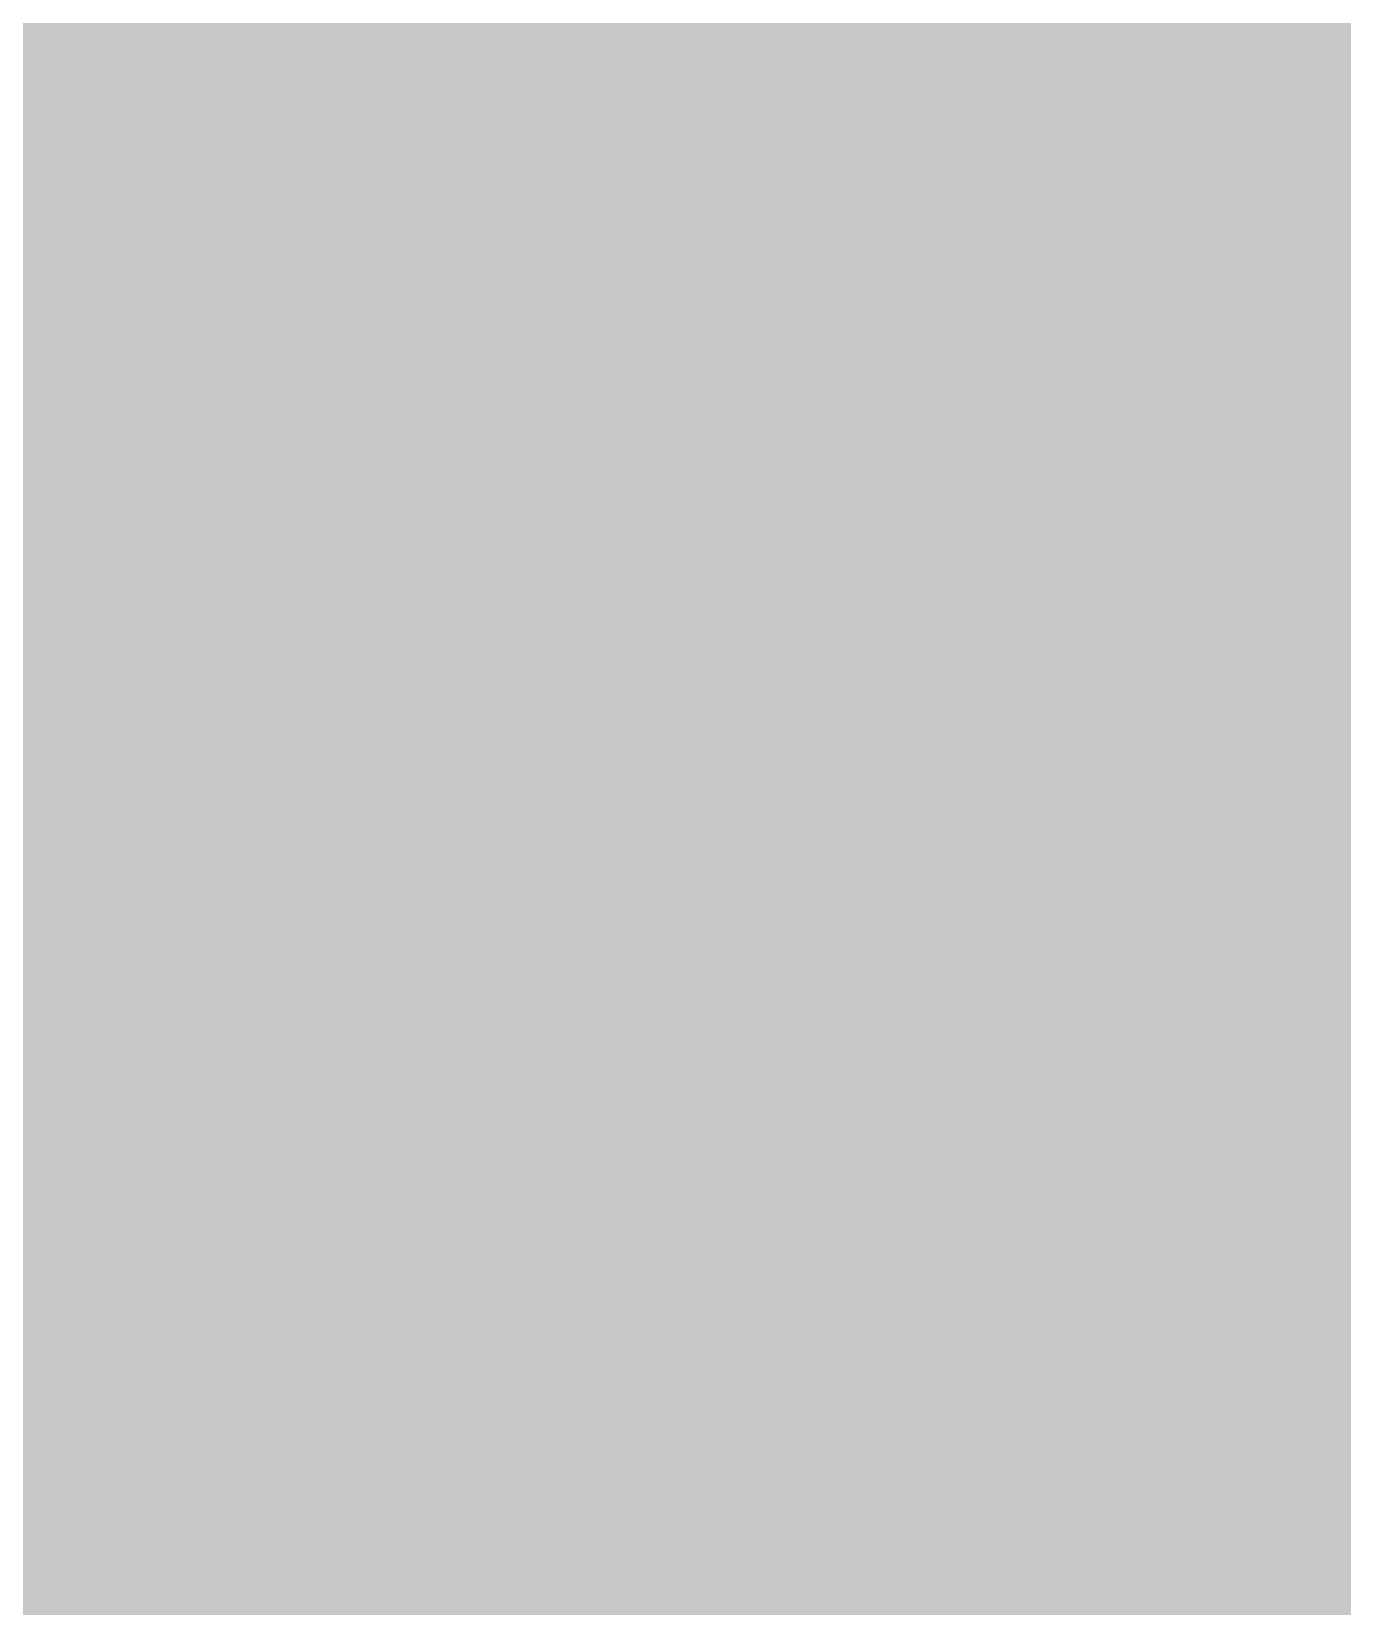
# Model space of a CAD drawing. Header units: millimetres. Extents: x 0 to 441, y 0 to 123.
# Drawn here: x 374.16 to 407.57, y 38.02 to 78.14 of the extents above; entities that cross this region are included whole.
import ezdxf

# ---------------------------------------------------------------- set-up
doc = ezdxf.new("R2010")
doc.units = ezdxf.units.MM

msp = doc.modelspace()

# ---------------------------------------------------------------- hatches: boundary and pattern name
msp.add_hatch(color=40).paths.add_polyline_path([(426.8611, 123.4722), (427.035, 123.4694), (427.2102, 123.4669), (427.3855, 123.4618), (427.5607, 123.4542), (427.7335, 123.444), (427.9087, 123.4313), (428.0814, 123.4186), (428.2542, 123.4008), (428.4269, 123.383), (428.5996, 123.3627), (428.7723, 123.3399), (428.9425, 123.317), (429.1152, 123.2891), (429.2854, 123.2611), (429.4556, 123.2306), (429.6258, 123.1976), (429.7959, 123.1621), (429.9636, 123.1265), (430.1312, 123.0859), (430.2989, 123.0452), (430.4665, 123.002), (430.6316, 122.9563), (430.7992, 122.9106), (430.9643, 122.8598), (431.1294, 122.809), (431.292, 122.7557), (431.4546, 122.7023), (431.6171, 122.6439), (431.7797, 122.5855), (431.9397, 122.5245), (432.0997, 122.461), (432.2597, 122.3975), (432.4172, 122.3289), (432.5772, 122.2604), (432.7322, 122.1892), (432.8897, 122.1181), (433.0446, 122.0445), (433.1995, 121.9683), (433.3519, 121.8895), (433.5043, 121.8082), (433.6567, 121.727), (433.8066, 121.6431), (433.9565, 121.5568), (434.1038, 121.4679), (434.2511, 121.379), (434.3984, 121.2875), (434.5432, 121.1961), (434.688, 121.0996), (434.8328, 121.0031), (434.975, 120.904), (435.1147, 120.8049), (435.2544, 120.7008), (435.3941, 120.5992), (435.5313, 120.4925), (435.6684, 120.3858), (435.803, 120.2766), (435.9377, 120.1649), (436.0697, 120.0506), (436.2018, 119.9363), (436.3314, 119.8194), (436.4609, 119.7026), (436.5879, 119.5832), (436.7124, 119.4613), (436.8394, 119.3394), (436.9613, 119.2124), (437.0832, 119.0879), (437.2026, 118.9609), (437.3194, 118.8314), (437.4363, 118.7018), (437.5506, 118.5697), (437.6649, 118.4377), (437.7766, 118.303), (437.8858, 118.1684), (437.9925, 118.0313), (438.0992, 117.8941), (438.2008, 117.7544), (438.3049, 117.6147), (438.404, 117.475), (438.5031, 117.3328), (438.5996, 117.188), (438.6961, 117.0432), (438.7875, 116.8984), (438.879, 116.7511), (438.9679, 116.6038), (439.0568, 116.4565), (439.1431, 116.3066), (439.227, 116.1567), (439.3082, 116.0043), (439.3895, 115.8519), (439.4683, 115.6995), (439.5445, 115.5446), (439.6181, 115.3897), (439.6892, 115.2322), (439.7604, 115.0772), (439.8289, 114.9172), (439.8975, 114.7597), (439.961, 114.5997), (440.0245, 114.4397), (440.0855, 114.2797), (440.1439, 114.1171), (440.2023, 113.9546), (440.2557, 113.792), (440.309, 113.6294), (440.3598, 113.4643), (440.4106, 113.2992), (440.4563, 113.1316), (440.502, 112.9665), (440.5452, 112.7989), (440.5859, 112.6312), (440.6265, 112.4636), (440.6621, 112.2959), (440.6976, 112.1258), (440.7306, 111.9556), (440.7611, 111.7854), (440.7891, 111.6152), (440.817, 111.4425), (440.8399, 111.2723), (440.8627, 111.0996), (440.883, 110.9269), (440.9008, 110.7542), (440.9186, 110.5814), (440.9313, 110.4087), (440.944, 110.2335), (440.9542, 110.0607), (440.9618, 109.8855), (440.9669, 109.7102), (440.9694, 109.535), (440.9719, 109.3597), (440.9722, 14.1111), (440.9694, 13.9344), (440.9669, 13.7592), (440.9618, 13.5839), (440.9542, 13.4112), (440.944, 13.2359), (440.9313, 13.0607), (440.9186, 12.888), (440.9008, 12.7152), (440.883, 12.5425), (440.8627, 12.3698), (440.8399, 12.1971), (440.817, 12.0269), (440.7891, 11.8542), (440.7611, 11.684), (440.7306, 11.5138), (440.6976, 11.3436), (440.6621, 11.176), (440.6265, 11.0058), (440.5859, 10.8382), (440.5452, 10.6705), (440.502, 10.5029), (440.4563, 10.3378), (440.4106, 10.1702), (440.3598, 10.0051), (440.309, 9.8425), (440.2557, 9.6774), (440.2023, 9.5148), (440.1439, 9.3523), (440.0855, 9.1897), (440.0245, 9.0297), (439.961, 8.8697), (439.8975, 8.7097), (439.8289, 8.5522), (439.7604, 8.3947), (439.6892, 8.2372), (439.6181, 8.0797), (439.5445, 7.9248), (439.4683, 7.7699), (439.3895, 7.6175), (439.3082, 7.4651), (439.227, 7.3127), (439.1431, 7.1628), (439.0568, 7.0129), (438.9679, 6.8656), (438.879, 6.7183), (438.7875, 6.571), (438.6961, 6.4262), (438.5996, 6.2814), (438.5031, 6.1366), (438.404, 5.9944), (438.3049, 5.8547), (438.2008, 5.715), (438.0992, 5.5753), (437.9925, 5.4381), (437.8858, 5.301), (437.7766, 5.1664), (437.6649, 5.0317), (437.5506, 4.8997), (437.4363, 4.7676), (437.3194, 4.638), (437.2026, 4.511), (437.0832, 4.3815), (436.9613, 4.257), (436.8394, 4.1326), (436.7124, 4.0081), (436.5879, 3.8862), (436.4609, 3.7668), (436.3314, 3.65), (436.2018, 3.5331), (436.0697, 3.4188), (435.9377, 3.3045), (435.803, 3.1953), (435.6684, 3.0861), (435.5313, 2.9769), (435.3941, 2.8727), (435.2544, 2.7686), (435.1147, 2.6645), (434.975, 2.5654), (434.8328, 2.4663), (434.688, 2.3698), (434.5432, 2.2733), (434.3984, 2.1819), (434.2511, 2.0904), (434.1038, 2.0015), (433.9565, 1.9126), (433.8066, 1.8263), (433.6567, 1.7424), (433.5043, 1.6612), (433.3519, 1.5799), (433.1995, 1.5037), (433.0446, 1.4275), (432.8897, 1.3513), (432.7322, 1.2802), (432.5772, 1.209), (432.4172, 1.1405), (432.2597, 1.0719), (432.0997, 1.0084), (431.9397, 0.9449), (431.7797, 0.8839), (431.6171, 0.8255), (431.4546, 0.7671), (431.292, 0.7137), (431.1294, 0.6604), (430.9643, 0.6096), (430.7992, 0.5588), (430.6316, 0.5131), (430.4665, 0.4674), (430.2989, 0.4242), (430.1312, 0.3835), (429.9636, 0.3454), (429.7959, 0.3073), (429.6258, 0.2718), (429.4556, 0.2388), (429.2854, 0.2083), (429.1152, 0.1803), (428.9425, 0.1524), (428.7723, 0.1295), (428.5996, 0.1067), (428.4269, 0.0864), (428.2542, 0.0686), (428.0814, 0.0508), (427.9087, 0.0381), (427.7335, 0.0254), (427.5607, 0.0152), (427.3855, 0.0076), (427.2102, 0.0025), (427.035, 0), (426.8597, 0), (104.0694, 0), (103.7082, 0), (103.3475, 0.0051), (102.9894, 0.0127), (102.6312, 0.0229), (102.2706, 0.0356), (101.9124, 0.0508), (101.5543, 0.0711), (101.1961, 0.094), (100.838, 0.1168), (100.4824, 0.1448), (100.1243, 0.1778), (99.7687, 0.2108), (99.4131, 0.2464), (99.0575, 0.287), (98.7019, 0.3302), (98.3463, 0.3734), (97.9932, 0.4216), (97.6376, 0.475), (97.2845, 0.5283), (96.9315, 0.5842), (96.581, 0.6452), (96.2279, 0.7061), (95.8774, 0.7722), (95.5269, 0.8407), (95.1763, 0.9119), (94.8284, 0.9855), (94.4804, 1.0617), (94.1324, 1.143), (93.7844, 1.2243), (93.4364, 1.3106), (93.091, 1.3995), (92.7456, 1.4884), (92.4027, 1.5824), (92.0598, 1.6789), (91.7169, 1.778), (91.374, 1.8821), (91.0336, 1.9863), (90.6932, 2.093), (90.3529, 2.2047), (90.0151, 2.319), (89.6772, 2.4333), (89.3394, 2.5527), (89.0041, 2.6746), (88.6689, 2.7991), (88.3361, 2.9261), (88.0034, 3.0556), (87.6706, 3.1877), (87.3404, 3.3249), (87.0102, 3.462), (86.68, 3.6043), (86.3524, 3.7465), (86.0273, 3.8938), (85.6996, 4.0411), (85.377, 4.1935), (85.0519, 4.3485), (84.7293, 4.506), (84.4093, 4.666), (84.0892, 4.8285), (83.7717, 4.9936), (83.4542, 5.1613), (83.1367, 5.3315), (82.8218, 5.5042), (82.5094, 5.682), (82.1969, 5.8598), (7.0556, 49.5155), (6.8504, 49.6341), (6.6497, 49.7561), (6.4516, 49.8831), (6.256, 50.0126), (6.063, 50.1421), (5.8725, 50.2793), (5.6845, 50.4165), (5.4966, 50.5562), (5.3137, 50.6984), (5.1333, 50.8457), (4.9581, 50.9956), (4.7828, 51.1454), (4.6101, 51.3004), (4.4399, 51.4579), (4.2748, 51.6153), (4.1097, 51.7779), (3.9497, 51.943), (3.7922, 52.1106), (3.6347, 52.2783), (3.4823, 52.451), (3.335, 52.6237), (3.1877, 52.8015), (3.0429, 52.9793), (2.9032, 53.1597), (2.7661, 53.3425), (2.6314, 53.528), (2.4994, 53.7134), (2.3724, 53.9039), (2.2454, 54.0944), (2.1234, 54.2874), (2.0041, 54.483), (1.8898, 54.6786), (1.778, 54.8792), (1.6662, 55.0799), (1.5621, 55.2806), (1.458, 55.4863), (1.3589, 55.6895), (1.2624, 55.8978), (1.1684, 56.1061), (1.0795, 56.3169), (0.9931, 56.5302), (0.9119, 56.7436), (0.8306, 56.957), (0.7569, 57.1754), (0.6833, 57.3913), (0.6147, 57.6123), (0.5486, 57.8307), (0.4877, 58.0542), (0.4293, 58.2752), (0.3734, 58.4987), (0.3226, 58.7248), (0.2769, 58.9509), (0.2311, 59.1795), (0.193, 59.4055), (0.1549, 59.6367), (0.1219, 59.8653), (0.094, 60.0964), (0.0686, 60.3275), (0.0483, 60.5612), (0.0305, 60.7949), (0.0152, 61.0286), (0.0076, 61.2623), (0, 61.4985), (0, 61.7347), (0, 61.8515), (0, 61.9658), (0.0025, 62.0827), (0.0076, 62.1995), (0.0102, 62.3138), (0.0152, 62.4307), (0.0229, 62.545), (0.0279, 62.6618), (0.0381, 62.7761), (0.0457, 62.8929), (0.0559, 63.0072), (0.066, 63.1215), (0.0787, 63.2358), (0.0914, 63.3527), (0.1041, 63.467), (0.1194, 63.5813), (0.1346, 63.6956), (0.1524, 63.8099), (0.1702, 63.9242), (0.188, 64.0359), (0.2057, 64.1502), (0.2261, 64.2645), (0.2489, 64.3763), (0.2692, 64.4906), (0.2921, 64.6024), (0.3175, 64.7167), (0.3429, 64.8284), (0.3683, 64.9402), (0.3937, 65.0519), (0.4216, 65.1637), (0.4496, 65.2755), (0.4801, 65.3872), (0.5105, 65.499), (0.541, 65.6082), (0.574, 65.72), (0.6071, 65.8292), (0.6401, 65.9409), (0.6756, 66.0502), (0.7112, 66.1594), (0.7468, 66.2686), (0.7849, 66.3778), (0.823, 66.487), (0.8611, 66.5937), (0.9017, 66.7029), (0.9423, 66.8096), (0.9855, 66.9163), (1.0287, 67.0255), (1.0719, 67.1322), (1.1151, 67.2389), (1.1608, 67.343), (1.2065, 67.4497), (1.2548, 67.5538), (1.303, 67.6605), (1.3513, 67.7647), (1.4021, 67.8688), (1.4529, 67.9729), (1.5037, 68.0771), (1.557, 68.1787), (1.6104, 68.2828), (1.6637, 68.3844), (1.7196, 68.486), (1.7755, 68.5876), (1.8313, 68.6892), (1.8898, 68.7908), (1.9482, 68.8899), (2.0066, 68.9915), (2.0676, 69.0905), (2.1285, 69.1896), (2.1895, 69.2861), (2.253, 69.3852), (2.3139, 69.4817), (2.38, 69.5782), (2.4435, 69.6722), (2.5095, 69.7687), (2.5756, 69.8627), (2.6416, 69.9567), (2.7102, 70.0507), (2.7788, 70.1446), (2.8473, 70.2361), (2.9185, 70.3275), (2.987, 70.419), (3.0582, 70.5104), (3.1318, 70.5993), (3.2029, 70.6907), (3.2766, 70.7771), (3.3528, 70.866), (3.4265, 70.9549), (3.5027, 71.0413), (3.5789, 71.1276), (3.6551, 71.214), (3.7338, 71.2978), (3.8125, 71.3816), (3.8913, 71.4654), (3.97, 71.5493), (4.0513, 71.6305), (4.1326, 71.7118), (4.2139, 71.7931), (4.2951, 71.8744), (4.379, 71.9531), (4.4628, 72.0319), (4.5466, 72.1106), (4.633, 72.1893), (4.7168, 72.2655), (4.8031, 72.3417), (4.8895, 72.4179), (4.9784, 72.4941), (5.0673, 72.5678), (5.1562, 72.6415), (5.2451, 72.7126), (5.334, 72.7862), (5.4254, 72.8574), (5.5169, 72.9285), (5.6083, 72.9971), (5.6998, 73.0656), (5.7937, 73.1342), (5.8877, 73.2028), (5.9817, 73.2688), (6.0757, 73.3349), (6.1722, 73.4009), (6.2662, 73.467), (6.3627, 73.5305), (6.4618, 73.594), (6.5583, 73.6549), (6.6573, 73.7159), (6.7539, 73.7768), (6.8555, 73.8378), (6.9545, 73.8962), (7.0536, 73.9546), (82.1972, 117.6115), (82.5094, 117.79), (82.8218, 117.9652), (83.1367, 118.1379), (83.4542, 118.3081), (83.7717, 118.4758), (84.0892, 118.6409), (84.4093, 118.8034), (84.7293, 118.9634), (85.0519, 119.1209), (85.377, 119.2759), (85.6996, 119.4283), (86.0273, 119.5756), (86.3524, 119.7229), (86.68, 119.8677), (87.0102, 120.0074), (87.3404, 120.1445), (87.6706, 120.2817), (88.0034, 120.4138), (88.3361, 120.5433), (88.6689, 120.6703), (89.0041, 120.7948), (89.3394, 120.9167), (89.6772, 121.0361), (90.0151, 121.1529), (90.3529, 121.2647), (90.6932, 121.3764), (91.0336, 121.4831), (91.374, 121.5873), (91.7169, 121.6914), (92.0598, 121.7905), (92.4027, 121.887), (92.7456, 121.981), (93.091, 122.0724), (93.4364, 122.1588), (93.7844, 122.2451), (94.1324, 122.3264), (94.4804, 122.4077), (94.8284, 122.4839), (95.1763, 122.5575), (95.5269, 122.6287), (95.8774, 122.6972), (96.2279, 122.7633), (96.581, 122.8242), (96.9315, 122.8852), (97.2845, 122.9411), (97.6376, 122.997), (97.9932, 123.0478), (98.3463, 123.096), (98.7019, 123.1392), (99.0575, 123.1824), (99.4131, 123.223), (99.7687, 123.2586), (100.1243, 123.2916), (100.4824, 123.3246), (100.838, 123.3526), (101.1961, 123.3754), (101.5543, 123.3983), (101.9124, 123.4186), (102.2706, 123.4338), (102.6312, 123.4465), (102.9894, 123.4567), (103.3475, 123.4643), (103.7082, 123.4694), (104.0689, 123.4719)])
h = msp.add_hatch(color=59)
edge = h.paths.add_edge_path()
edge.add_line((388.6909, 70.9785), (388.9299, 70.9752))
edge.add_line((388.9299, 70.9752), (389.1661, 70.9752))
edge.add_line((389.1661, 70.9752), (389.3972, 70.9701))
edge.add_line((389.3972, 70.9701), (389.6258, 70.9651))
edge.add_line((389.6258, 70.9651), (389.8494, 70.9574))
edge.add_line((389.8494, 70.9574), (390.0703, 70.9473))
edge.add_line((390.0703, 70.9473), (390.2888, 70.9346))
edge.add_line((390.2888, 70.9346), (390.5021, 70.9219))
edge.add_line((390.5021, 70.9219), (390.7104, 70.9066))
edge.add_line((390.7104, 70.9066), (390.9162, 70.8889))
edge.add_line((390.9162, 70.8889), (391.1194, 70.8685))
edge.add_line((391.1194, 70.8685), (391.3175, 70.8457))
edge.add_line((391.3175, 70.8457), (391.5131, 70.8203))
edge.add_line((391.5131, 70.8203), (391.7036, 70.7949))
edge.add_line((391.7036, 70.7949), (391.8915, 70.7644))
edge.add_line((391.8915, 70.7644), (392.0744, 70.7314))
edge.add_line((392.0744, 70.7314), (392.2547, 70.6984))
edge.add_line((392.2547, 70.6984), (392.43, 70.6603))
edge.add_line((392.43, 70.6603), (392.6027, 70.6196))
edge.add_line((392.6027, 70.6196), (392.7704, 70.5764))
edge.add_line((392.7704, 70.5764), (392.9355, 70.5307))
edge.add_line((392.9355, 70.5307), (393.098, 70.4825))
edge.add_line((393.098, 70.4825), (393.2555, 70.4291))
edge.add_line((393.2555, 70.4291), (393.4079, 70.3732))
edge.add_line((393.4079, 70.3732), (393.5578, 70.3174))
edge.add_line((393.5578, 70.3174), (393.7025, 70.2539))
edge.add_line((393.7025, 70.2539), (393.8448, 70.1904))
edge.add_line((393.8448, 70.1904), (393.9845, 70.1218))
edge.add_line((393.9845, 70.1218), (394.1191, 70.0507))
edge.add_line((394.1191, 70.0507), (394.2512, 69.9745))
edge.add_line((394.2512, 69.9745), (394.3782, 69.8957))
edge.add_line((394.3782, 69.8957), (394.5001, 69.8119))
edge.add_line((394.5001, 69.8119), (394.6195, 69.7255))
edge.add_line((394.6195, 69.7255), (394.7363, 69.6366))
edge.add_line((394.7363, 69.6366), (394.8481, 69.5427))
edge.add_line((394.8481, 69.5427), (394.9573, 69.4461))
edge.add_line((394.9573, 69.4461), (395.0614, 69.3445))
edge.add_line((395.0614, 69.3445), (395.1605, 69.2379))
edge.add_line((395.1605, 69.2379), (395.2596, 69.1286))
edge.add_line((395.2596, 69.1286), (395.351, 69.0143))
edge.add_line((395.351, 69.0143), (395.4424, 68.895))
edge.add_line((395.4424, 68.895), (395.5263, 68.773))
edge.add_line((395.5263, 68.773), (395.6075, 68.646))
edge.add_line((395.6075, 68.646), (395.6863, 68.514))
edge.add_line((395.6863, 68.514), (395.7599, 68.3768))
edge.add_line((395.7599, 68.3768), (395.8311, 68.2371))
edge.add_line((395.8311, 68.2371), (395.8971, 68.0923))
edge.add_line((395.8971, 68.0923), (395.9606, 67.9399))
edge.add_line((395.9606, 67.9399), (396.019, 67.785))
edge.add_line((396.019, 67.785), (396.0749, 67.625))
edge.add_line((396.0749, 67.625), (396.1257, 67.4624))
edge.add_line((396.1257, 67.4624), (396.174, 67.2922))
edge.add_line((396.174, 67.2922), (396.2171, 67.117))
edge.add_line((396.2171, 67.117), (396.2578, 66.9366))
edge.add_line((396.2578, 66.9366), (396.2959, 66.7512))
edge.add_line((396.2959, 66.7512), (396.3264, 66.5607))
edge.add_line((396.3264, 66.5607), (396.3568, 66.3651))
edge.add_line((396.3568, 66.3651), (396.3797, 66.1645))
edge.add_line((396.3797, 66.1645), (396.4026, 65.9562))
edge.add_line((396.4026, 65.9562), (396.4178, 65.7454))
edge.add_line((396.4178, 65.7454), (396.433, 65.5269))
edge.add_line((396.433, 65.5269), (396.4407, 65.3034))
edge.add_line((396.4407, 65.3034), (396.4483, 65.0723))
edge.add_line((396.4483, 65.0723), (396.4483, 64.8386))
edge.add_line((396.4483, 64.8386), (396.4506, 62.0173))
edge.add_line((396.4506, 62.0173), (391.0887, 62.0173))
edge.add_line((391.0887, 62.0173), (390.5885, 62.0141))
edge.add_line((390.5885, 62.0141), (390.0983, 62.0039))
edge.add_line((390.0983, 62.0039), (389.6157, 61.9912))
edge.add_line((389.6157, 61.9912), (389.1407, 61.9709))
edge.add_line((389.1407, 61.9709), (388.6759, 61.9455))
edge.add_line((388.6759, 61.9455), (388.2187, 61.9125))
edge.add_line((388.2187, 61.9125), (387.7691, 61.8769))
edge.add_line((387.7691, 61.8769), (387.3271, 61.8338))
edge.add_line((387.3271, 61.8338), (386.8928, 61.7855))
edge.add_line((386.8928, 61.7855), (386.4661, 61.7322))
edge.add_line((386.4661, 61.7322), (386.0495, 61.6712))
edge.add_line((386.0495, 61.6712), (385.6406, 61.6077))
edge.add_line((385.6406, 61.6077), (385.2393, 61.5366))
edge.add_line((385.2393, 61.5366), (384.8456, 61.4578))
edge.add_line((384.8456, 61.4578), (384.4595, 61.3766))
edge.add_line((384.4595, 61.3766), (384.0836, 61.2877))
edge.add_line((384.0836, 61.2877), (383.7127, 61.1937))
edge.add_line((383.7127, 61.1937), (383.352, 61.0946))
edge.add_line((383.352, 61.0946), (382.999, 60.9905))
edge.add_line((382.999, 60.9905), (382.6535, 60.8787))
edge.add_line((382.6535, 60.8787), (382.3157, 60.7619))
edge.add_line((382.3157, 60.7619), (381.9881, 60.64))
edge.add_line((381.9881, 60.64), (381.6655, 60.513))
edge.add_line((381.6655, 60.513), (381.3531, 60.3783))
edge.add_line((381.3531, 60.3783), (381.0457, 60.2386))
edge.add_line((381.0457, 60.2386), (380.7485, 60.0939))
edge.add_line((380.7485, 60.0939), (380.459, 59.944))
edge.add_line((380.459, 59.944), (380.177, 59.7891))
edge.add_line((380.177, 59.7891), (379.9027, 59.6265))
edge.add_line((379.9027, 59.6265), (379.6386, 59.4589))
edge.add_line((379.6386, 59.4589), (379.3795, 59.2836))
edge.add_line((379.3795, 59.2836), (379.128, 59.1058))
edge.add_line((379.128, 59.1058), (378.8867, 58.9204))
edge.add_line((378.8867, 58.9204), (378.653, 58.7299))
edge.add_line((378.653, 58.7299), (378.4244, 58.5343))
edge.add_line((378.4244, 58.5343), (378.206, 58.3336))
edge.add_line((378.206, 58.3336), (377.9952, 58.1254))
edge.add_line((377.9952, 58.1254), (377.792, 57.912))
edge.add_line((377.792, 57.912), (377.5964, 57.6936))
edge.add_line((377.5964, 57.6936), (377.4084, 57.47))
edge.add_line((377.4084, 57.47), (377.2281, 57.2389))
edge.add_line((377.2281, 57.2389), (377.0554, 57.0027))
edge.add_line((377.0554, 57.0027), (376.8928, 56.7614))
edge.add_line((376.8928, 56.7614), (376.7353, 56.515))
edge.add_line((376.7353, 56.515), (376.5855, 56.261))
edge.add_line((376.5855, 56.261), (376.4458, 56.0019))
edge.add_line((376.4458, 56.0019), (376.3112, 55.7378))
edge.add_line((376.3112, 55.7378), (376.1867, 55.4685))
edge.add_line((376.1867, 55.4685), (376.0673, 55.1917))
edge.add_line((376.0673, 55.1917), (375.9581, 54.9123))
edge.add_line((375.9581, 54.9123), (375.854, 54.6252))
edge.add_line((375.854, 54.6252), (375.76, 54.3306))
edge.add_line((375.76, 54.3306), (375.6736, 54.0334))
edge.add_line((375.6736, 54.0334), (375.5923, 53.7286))
edge.add_line((375.5923, 53.7286), (375.5212, 53.4187))
edge.add_line((375.5212, 53.4187), (375.4552, 53.1038))
edge.add_line((375.4552, 53.1038), (375.3993, 52.7837))
edge.add_line((375.3993, 52.7837), (375.351, 52.4561))
edge.add_line((375.351, 52.4561), (375.3079, 52.1233))
edge.add_line((375.3079, 52.1233), (375.2748, 51.7855))
edge.add_line((375.2748, 51.7855), (375.2469, 51.4426))
edge.add_line((375.2469, 51.4426), (375.2291, 51.0921))
edge.add_line((375.2291, 51.0921), (375.2164, 50.7365))
edge.add_line((375.2164, 50.7365), (375.2139, 50.3758))
edge.add_line((375.2139, 50.3758), (375.2164, 49.9897))
edge.add_line((375.2164, 49.9897), (375.2291, 49.6087))
edge.add_line((375.2291, 49.6087), (375.2469, 49.2379))
edge.add_line((375.2469, 49.2379), (375.2723, 48.8747))
edge.add_line((375.2723, 48.8747), (375.3053, 48.5165))
edge.add_line((375.3053, 48.5165), (375.3434, 48.166))
edge.add_line((375.3434, 48.166), (375.3891, 47.8231))
edge.add_line((375.3891, 47.8231), (375.4425, 47.4878))
edge.add_line((375.4425, 47.4878), (375.5034, 47.1602))
edge.add_line((375.5034, 47.1602), (375.5695, 46.8376))
edge.add_line((375.5695, 46.8376), (375.6431, 46.5226))
edge.add_line((375.6431, 46.5226), (375.7219, 46.2153))
edge.add_line((375.7219, 46.2153), (375.8108, 45.9156))
edge.add_line((375.8108, 45.9156), (375.9022, 45.6209))
edge.add_line((375.9022, 45.6209), (376.0013, 45.3339))
edge.add_line((376.0013, 45.3339), (376.108, 45.0545))
edge.add_line((376.108, 45.0545), (376.2197, 44.7827))
edge.add_line((376.2197, 44.7827), (376.3391, 44.516))
edge.add_line((376.3391, 44.516), (376.4636, 44.2544))
edge.add_line((376.4636, 44.2544), (376.5931, 44.003))
edge.add_line((376.5931, 44.003), (376.7303, 43.7566))
edge.add_line((376.7303, 43.7566), (376.8725, 43.5153))
edge.add_line((376.8725, 43.5153), (377.0198, 43.2816))
edge.add_line((377.0198, 43.2816), (377.1748, 43.0555))
edge.add_line((377.1748, 43.0555), (377.3348, 42.8346))
edge.add_line((377.3348, 42.8346), (377.4999, 42.6212))
edge.add_line((377.4999, 42.6212), (377.6701, 42.4129))
edge.add_line((377.6701, 42.4129), (377.8479, 42.2123))
edge.add_line((377.8479, 42.2123), (378.0307, 42.0167))
edge.add_line((378.0307, 42.0167), (378.2187, 41.8262))
edge.add_line((378.2187, 41.8262), (378.4117, 41.6433))
edge.add_line((378.4117, 41.6433), (378.6099, 41.468))
edge.add_line((378.6099, 41.468), (378.8131, 41.2979))
edge.add_line((378.8131, 41.2979), (379.0213, 41.1328))
edge.add_line((379.0213, 41.1328), (379.2347, 40.9753))
edge.add_line((379.2347, 40.9753), (379.4531, 40.8203))
edge.add_line((379.4531, 40.8203), (379.6767, 40.6756))
edge.add_line((379.6767, 40.6756), (379.9053, 40.5333))
edge.add_line((379.9053, 40.5333), (380.1389, 40.3987))
edge.add_line((380.1389, 40.3987), (380.3777, 40.2692))
edge.add_line((380.3777, 40.2692), (380.6215, 40.1472))
edge.add_line((380.6215, 40.1472), (380.8679, 40.0304))
edge.add_line((380.8679, 40.0304), (381.1194, 39.9161))
edge.add_line((381.1194, 39.9161), (381.3759, 39.812))
edge.add_line((381.3759, 39.812), (381.6375, 39.7104))
edge.add_line((381.6375, 39.7104), (381.9042, 39.6164))
edge.add_line((381.9042, 39.6164), (382.1735, 39.5249))
edge.add_line((382.1735, 39.5249), (382.4453, 39.4411))
edge.add_line((382.4453, 39.4411), (382.7247, 39.3624))
edge.add_line((382.7247, 39.3624), (383.0066, 39.2887))
edge.add_line((383.0066, 39.2887), (383.2936, 39.2201))
edge.add_line((383.2936, 39.2201), (383.5832, 39.1592))
edge.add_line((383.5832, 39.1592), (383.8778, 39.1008))
edge.add_line((383.8778, 39.1008), (384.175, 39.05))
edge.add_line((384.175, 39.05), (384.4773, 39.0017))
edge.add_line((384.4773, 39.0017), (384.7821, 38.9611))
edge.add_line((384.7821, 38.9611), (385.0894, 38.923))
edge.add_line((385.0894, 38.923), (385.4018, 38.8925))
edge.add_line((385.4018, 38.8925), (385.7193, 38.8645))
edge.add_line((385.7193, 38.8645), (386.0394, 38.8417))
edge.add_line((386.0394, 38.8417), (386.3619, 38.8264))
edge.add_line((386.3619, 38.8264), (386.6871, 38.8137))
edge.add_line((386.6871, 38.8137), (387.0173, 38.8061))
edge.add_line((387.0173, 38.8061), (387.35, 38.8036))
edge.add_line((387.35, 38.8036), (387.5938, 38.8061))
edge.add_line((387.5938, 38.8061), (387.8377, 38.8112))
edge.add_line((387.8377, 38.8112), (388.0764, 38.8188))
edge.add_line((388.0764, 38.8188), (388.3127, 38.8315))
edge.add_line((388.3127, 38.8315), (388.5463, 38.8468))
edge.add_line((388.5463, 38.8468), (388.7749, 38.8671))
edge.add_line((388.7749, 38.8671), (389.001, 38.8874))
edge.add_line((389.001, 38.8874), (389.222, 38.9128))
edge.add_line((389.222, 38.9128), (389.443, 38.9407))
edge.add_line((389.443, 38.9407), (389.6589, 38.9738))
edge.add_line((389.6589, 38.9738), (389.8722, 39.0068))
edge.add_line((389.8722, 39.0068), (390.0805, 39.0449))
edge.add_line((390.0805, 39.0449), (390.2862, 39.0855))
edge.add_line((390.2862, 39.0855), (390.4894, 39.1287))
edge.add_line((390.4894, 39.1287), (390.6901, 39.1744))
edge.add_line((390.6901, 39.1744), (390.8882, 39.2252))
edge.add_line((390.8882, 39.2252), (391.0813, 39.276))
edge.add_line((391.0813, 39.276), (391.2718, 39.3319))
edge.add_line((391.2718, 39.3319), (391.4597, 39.3878))
edge.add_line((391.4597, 39.3878), (391.6451, 39.4487))
edge.add_line((391.6451, 39.4487), (391.828, 39.5122))
edge.add_line((391.828, 39.5122), (392.0058, 39.5783))
edge.add_line((392.0058, 39.5783), (392.1836, 39.6443))
edge.add_line((392.1836, 39.6443), (392.3563, 39.7154))
edge.add_line((392.3563, 39.7154), (392.5265, 39.7891))
edge.add_line((392.5265, 39.7891), (392.6942, 39.8653))
edge.add_line((392.6942, 39.8653), (392.8593, 39.9415))
edge.add_line((392.8593, 39.9415), (393.0218, 40.0228))
edge.add_line((393.0218, 40.0228), (393.1818, 40.1041))
edge.add_line((393.1818, 40.1041), (393.3393, 40.1904))
edge.add_line((393.3393, 40.1904), (393.4943, 40.2768))
edge.add_line((393.4943, 40.2768), (393.6467, 40.3657))
edge.add_line((393.6467, 40.3657), (393.794, 40.4571))
edge.add_line((393.794, 40.4571), (393.9413, 40.5511))
edge.add_line((393.9413, 40.5511), (394.0861, 40.6451))
edge.add_line((394.0861, 40.6451), (394.2283, 40.7416))
edge.add_line((394.2283, 40.7416), (394.3655, 40.8407))
edge.add_line((394.3655, 40.8407), (394.5026, 40.9423))
edge.add_line((394.5026, 40.9423), (394.6373, 41.0464))
edge.add_line((394.6373, 41.0464), (394.7693, 41.1505))
edge.add_line((394.7693, 41.1505), (394.8989, 41.2572))
edge.add_line((394.8989, 41.2572), (395.0259, 41.3664))
edge.add_line((395.0259, 41.3664), (395.1503, 41.4757))
edge.add_line((395.1503, 41.4757), (395.2748, 41.5874))
edge.add_line((395.2748, 41.5874), (395.3942, 41.6992))
edge.add_line((395.3942, 41.6992), (395.5136, 41.816))
edge.add_line((395.5136, 41.816), (395.6279, 41.9303))
edge.add_line((395.6279, 41.9303), (395.7422, 42.0497))
edge.add_line((395.7422, 42.0497), (395.8539, 42.1691))
edge.add_line((395.8539, 42.1691), (395.9631, 42.2885))
edge.add_line((395.9631, 42.2885), (396.0724, 42.4104))
edge.add_line((396.0724, 42.4104), (396.1765, 42.5323))
edge.add_line((396.1765, 42.5323), (396.2806, 42.6568))
edge.add_line((396.2806, 42.6568), (396.3822, 42.7838))
edge.add_line((396.3822, 42.7838), (396.4813, 42.9108))
edge.add_line((396.4813, 42.9108), (396.5804, 43.0378))
edge.add_line((396.5804, 43.0378), (396.6769, 43.1673))
edge.add_line((396.6769, 43.1673), (396.7709, 43.2968))
edge.add_line((396.7709, 43.2968), (396.8623, 43.4289))
edge.add_line((396.8623, 43.4289), (396.9512, 43.561))
edge.add_line((396.9512, 43.561), (397.0401, 43.6931))
edge.add_line((397.0401, 43.6931), (397.129, 43.8252))
edge.add_line((397.129, 43.8252), (397.2128, 43.9598))
edge.add_line((397.2128, 43.9598), (397.2966, 44.0969))
edge.add_line((397.2966, 44.0969), (398.2145, 39.5111))
edge.add_line((398.2145, 39.5111), (403.648, 39.5111))
edge.add_line((403.648, 39.5111), (403.648, 65.2639))
edge.add_line((403.648, 65.2639), (403.6441, 65.6133))
edge.add_line((403.6441, 65.6133), (403.6365, 65.9613))
edge.add_line((403.6365, 65.9613), (403.6212, 66.3016))
edge.add_line((403.6212, 66.3016), (403.6009, 66.6369))
edge.add_line((403.6009, 66.6369), (403.5755, 66.9671))
edge.add_line((403.5755, 66.9671), (403.545, 67.2948))
edge.add_line((403.545, 67.2948), (403.5069, 67.6148))
edge.add_line((403.5069, 67.6148), (403.4638, 67.9298))
edge.add_line((403.4638, 67.9298), (403.413, 68.2396))
edge.add_line((403.413, 68.2396), (403.3571, 68.5444))
edge.add_line((403.3571, 68.5444), (403.2961, 68.8467))
edge.add_line((403.2961, 68.8467), (403.2275, 69.1413))
edge.add_line((403.2275, 69.1413), (403.1513, 69.4284))
edge.add_line((403.1513, 69.4284), (403.0701, 69.7128))
edge.add_line((403.0701, 69.7128), (402.9837, 69.9922))
edge.add_line((402.9837, 69.9922), (402.8897, 70.2666))
edge.add_line((402.8897, 70.2666), (402.7881, 70.5358))
edge.add_line((402.7881, 70.5358), (402.6814, 70.7974))
edge.add_line((402.6814, 70.7974), (402.5671, 71.0565))
edge.add_line((402.5671, 71.0565), (402.4452, 71.308))
edge.add_line((402.4452, 71.308), (402.3182, 71.5543))
edge.add_line((402.3182, 71.5543), (402.1836, 71.7956))
edge.add_line((402.1836, 71.7956), (402.0439, 72.0319))
edge.add_line((402.0439, 72.0319), (401.894, 72.263))
edge.add_line((401.894, 72.263), (401.7391, 72.4891))
edge.add_line((401.7391, 72.4891), (401.5765, 72.71))
edge.add_line((401.5765, 72.71), (401.4064, 72.9234))
edge.add_line((401.4064, 72.9234), (401.2286, 73.1317))
edge.add_line((401.2286, 73.1317), (401.0431, 73.3374))
edge.add_line((401.0431, 73.3374), (400.8526, 73.5355))
edge.add_line((400.8526, 73.5355), (400.652, 73.726))
edge.add_line((400.652, 73.726), (400.4462, 73.914))
edge.add_line((400.4462, 73.914), (400.2303, 74.0969))
edge.add_line((400.2303, 74.0969), (400.0094, 74.2721))
edge.add_line((400.0094, 74.2721), (399.7782, 74.4423))
edge.add_line((399.7782, 74.4423), (399.5395, 74.6074))
edge.add_line((399.5395, 74.6074), (399.2956, 74.7674))
edge.add_line((399.2956, 74.7674), (399.0416, 74.9198))
edge.add_line((399.0416, 74.9198), (398.78, 75.0697))
edge.add_line((398.78, 75.0697), (398.5108, 75.2119))
edge.add_line((398.5108, 75.2119), (398.2314, 75.3491))
edge.add_line((398.2314, 75.3491), (397.9469, 75.4786))
edge.add_line((397.9469, 75.4786), (397.6522, 75.6056))
edge.add_line((397.6522, 75.6056), (397.35, 75.725))
edge.add_line((397.35, 75.725), (397.0401, 75.8393))
edge.add_line((397.0401, 75.8393), (396.7201, 75.946))
edge.add_line((396.7201, 75.946), (396.3924, 76.0501))
edge.add_line((396.3924, 76.0501), (396.0571, 76.1467))
edge.add_line((396.0571, 76.1467), (395.7117, 76.2381))
edge.add_line((395.7117, 76.2381), (395.3586, 76.3245))
edge.add_line((395.3586, 76.3245), (394.9954, 76.4032))
edge.add_line((394.9954, 76.4032), (394.6246, 76.4769))
edge.add_line((394.6246, 76.4769), (394.2461, 76.5454))
edge.add_line((394.2461, 76.5454), (393.8575, 76.6064))
edge.add_line((393.8575, 76.6064), (393.4587, 76.6623))
edge.add_line((393.4587, 76.6623), (393.0523, 76.7131))
edge.add_line((393.0523, 76.7131), (392.6357, 76.7588))
edge.add_line((392.6357, 76.7588), (392.2116, 76.7969))
edge.add_line((392.2116, 76.7969), (391.7772, 76.8299))
edge.add_line((391.7772, 76.8299), (391.3327, 76.8553))
edge.add_line((391.3327, 76.8553), (390.8806, 76.8782))
edge.add_line((390.8806, 76.8782), (390.4183, 76.8934))
edge.add_line((390.4183, 76.8934), (389.9459, 76.901))
edge.add_line((389.9459, 76.901), (389.4658, 76.9036))
edge.add_line((389.4658, 76.9036), (389.2499, 76.9036))
edge.add_line((389.2499, 76.9036), (389.0366, 76.901))
edge.add_line((389.0366, 76.901), (388.8232, 76.8985))
edge.add_line((388.8232, 76.8985), (388.6098, 76.8909))
edge.add_line((388.6098, 76.8909), (388.399, 76.8858))
edge.add_line((388.399, 76.8858), (388.1882, 76.8782))
edge.add_line((388.1882, 76.8782), (387.9774, 76.868))
edge.add_line((387.9774, 76.868), (387.7666, 76.8579))
edge.add_line((387.7666, 76.8579), (387.5583, 76.8452))
edge.add_line((387.5583, 76.8452), (387.3475, 76.8299))
edge.add_line((387.3475, 76.8299), (387.1417, 76.8147))
edge.add_line((387.1417, 76.8147), (386.9334, 76.7994))
edge.add_line((386.9334, 76.7994), (386.7277, 76.7817))
edge.add_line((386.7277, 76.7817), (386.522, 76.7639))
edge.add_line((386.522, 76.7639), (386.3162, 76.7436))
edge.add_line((386.3162, 76.7436), (386.113, 76.7232))
edge.add_line((386.113, 76.7232), (385.9098, 76.7004))
edge.add_line((385.9098, 76.7004), (385.7066, 76.6775))
edge.add_line((385.7066, 76.6775), (385.506, 76.6521))
edge.add_line((385.506, 76.6521), (385.3053, 76.6267))
edge.add_line((385.3053, 76.6267), (385.1046, 76.5988))
edge.add_line((385.1046, 76.5988), (384.9065, 76.5708))
edge.add_line((384.9065, 76.5708), (384.7084, 76.5429))
edge.add_line((384.7084, 76.5429), (384.5103, 76.5124))
edge.add_line((384.5103, 76.5124), (384.3147, 76.4819))
edge.add_line((384.3147, 76.4819), (384.1191, 76.4515))
edge.add_line((384.1191, 76.4515), (383.9235, 76.4184))
edge.add_line((383.9235, 76.4184), (383.7305, 76.3854))
edge.add_line((383.7305, 76.3854), (383.5375, 76.3499))
edge.add_line((383.5375, 76.3499), (383.347, 76.3168))
edge.add_line((383.347, 76.3168), (383.1539, 76.2787))
edge.add_line((383.1539, 76.2787), (382.966, 76.2432))
edge.add_line((382.966, 76.2432), (382.7755, 76.2051))
edge.add_line((382.7755, 76.2051), (382.5875, 76.167))
edge.add_line((382.5875, 76.167), (382.4021, 76.1289))
edge.add_line((382.4021, 76.1289), (382.2167, 76.0882))
edge.add_line((382.2167, 76.0882), (382.0312, 76.0476))
edge.add_line((382.0312, 76.0476), (381.8484, 76.007))
edge.add_line((381.8484, 76.007), (381.6655, 75.9638))
edge.add_line((381.6655, 75.9638), (381.4826, 75.9231))
edge.add_line((381.4826, 75.9231), (381.3023, 75.88))
edge.add_line((381.3023, 75.88), (381.1219, 75.8368))
edge.add_line((381.1219, 75.8368), (380.9441, 75.7911))
edge.add_line((380.9441, 75.7911), (380.7663, 75.7479))
edge.add_line((380.7663, 75.7479), (380.5911, 75.7022))
edge.add_line((380.5911, 75.7022), (380.4158, 75.6564))
edge.add_line((380.4158, 75.6564), (380.2431, 75.6107))
edge.add_line((380.2431, 75.6107), (380.0704, 75.565))
edge.add_line((380.0704, 75.565), (379.8976, 75.5193))
edge.add_line((379.8976, 75.5193), (379.7275, 75.471))
edge.add_line((379.7275, 75.471), (379.5573, 75.4228))
edge.add_line((379.5573, 75.4228), (379.3896, 75.377))
edge.add_line((379.3896, 75.377), (379.222, 75.3288))
edge.add_line((379.222, 75.3288), (379.0569, 75.2805))
edge.add_line((379.0569, 75.2805), (378.8943, 75.2323))
edge.add_line((378.8943, 75.2323), (378.7292, 75.1815))
edge.add_line((378.7292, 75.1815), (378.5692, 75.1332))
edge.add_line((378.5692, 75.1332), (378.4067, 75.0849))
edge.add_line((378.4067, 75.0849), (378.2492, 75.0341))
edge.add_line((378.2492, 75.0341), (378.0892, 74.9859))
edge.add_line((378.0892, 74.9859), (377.9342, 74.9351))
edge.add_line((377.9342, 74.9351), (377.7767, 74.8868))
edge.add_line((377.7767, 74.8868), (377.6243, 74.836))
edge.add_line((377.6243, 74.836), (377.4719, 74.7878))
edge.add_line((377.4719, 74.7878), (379.1659, 69.3554))
edge.add_line((379.1659, 69.3554), (379.3261, 69.403))
edge.add_line((379.3261, 69.403), (379.4887, 69.4512))
edge.add_line((379.4887, 69.4512), (379.6513, 69.4995))
edge.add_line((379.6513, 69.4995), (379.8138, 69.5477))
edge.add_line((379.8138, 69.5477), (379.9764, 69.5935))
edge.add_line((379.9764, 69.5935), (380.1389, 69.6392))
edge.add_line((380.1389, 69.6392), (380.3015, 69.6824))
edge.add_line((380.3015, 69.6824), (380.4615, 69.7281))
edge.add_line((380.4615, 69.7281), (380.6241, 69.7713))
edge.add_line((380.6241, 69.7713), (380.7866, 69.8144))
edge.add_line((380.7866, 69.8144), (380.9492, 69.8551))
edge.add_line((380.9492, 69.8551), (381.1092, 69.8957))
edge.add_line((381.1092, 69.8957), (381.2718, 69.9364))
edge.add_line((381.2718, 69.9364), (381.4318, 69.977))
edge.add_line((381.4318, 69.977), (381.5944, 70.0151))
edge.add_line((381.5944, 70.0151), (381.7544, 70.0532))
edge.add_line((381.7544, 70.0532), (381.9144, 70.0913))
edge.add_line((381.9144, 70.0913), (382.0744, 70.1294))
edge.add_line((382.0744, 70.1294), (382.2344, 70.165))
edge.add_line((382.2344, 70.165), (382.3945, 70.2005))
edge.add_line((382.3945, 70.2005), (382.5545, 70.2335))
edge.add_line((382.5545, 70.2335), (382.712, 70.2666))
edge.add_line((382.712, 70.2666), (382.8694, 70.2996))
edge.add_line((382.8694, 70.2996), (383.0295, 70.3326))
edge.add_line((383.0295, 70.3326), (383.1844, 70.3631))
edge.add_line((383.1844, 70.3631), (383.3419, 70.3961))
edge.add_line((383.3419, 70.3961), (383.4994, 70.424))
edge.add_line((383.4994, 70.424), (383.6543, 70.4545))
edge.add_line((383.6543, 70.4545), (383.8092, 70.4825))
edge.add_line((383.8092, 70.4825), (383.9642, 70.5104))
edge.add_line((383.9642, 70.5104), (384.1191, 70.5358))
edge.add_line((384.1191, 70.5358), (384.2715, 70.5637))
edge.add_line((384.2715, 70.5637), (384.4239, 70.5866))
edge.add_line((384.4239, 70.5866), (384.5763, 70.612))
edge.add_line((384.5763, 70.612), (384.7262, 70.6349))
edge.add_line((384.7262, 70.6349), (384.8786, 70.6577))
edge.add_line((384.8786, 70.6577), (385.0284, 70.6806))
edge.add_line((385.0284, 70.6806), (385.1758, 70.7034))
edge.add_line((385.1758, 70.7034), (385.3231, 70.7238))
edge.add_line((385.3231, 70.7238), (385.4704, 70.7415))
edge.add_line((385.4704, 70.7415), (385.6177, 70.7619))
edge.add_line((385.6177, 70.7619), (385.7625, 70.7796))
edge.add_line((385.7625, 70.7796), (385.9073, 70.7974))
edge.add_line((385.9073, 70.7974), (386.0521, 70.8152))
edge.add_line((386.0521, 70.8152), (386.1943, 70.8304))
edge.add_line((386.1943, 70.8304), (386.3365, 70.8457))
edge.add_line((386.3365, 70.8457), (386.4762, 70.8584))
edge.add_line((386.4762, 70.8584), (386.6159, 70.8736))
edge.add_line((386.6159, 70.8736), (386.7556, 70.8863))
edge.add_line((386.7556, 70.8863), (386.8928, 70.8965))
edge.add_line((386.8928, 70.8965), (387.0274, 70.9092))
edge.add_line((387.0274, 70.9092), (387.1646, 70.9193))
edge.add_line((387.1646, 70.9193), (387.2992, 70.927))
edge.add_line((387.2992, 70.927), (387.4313, 70.9371))
edge.add_line((387.4313, 70.9371), (387.5634, 70.9447))
edge.add_line((387.5634, 70.9447), (387.6929, 70.9498))
edge.add_line((387.6929, 70.9498), (387.8224, 70.9574))
edge.add_line((387.8224, 70.9574), (387.9494, 70.9625))
edge.add_line((387.9494, 70.9625), (388.0764, 70.9676))
edge.add_line((388.0764, 70.9676), (388.2009, 70.9701))
edge.add_line((388.2009, 70.9701), (388.3254, 70.9727))
edge.add_line((388.3254, 70.9727), (388.4498, 70.9752))
edge.add_line((388.4498, 70.9752), (388.5692, 70.9778))
edge.add_line((388.5692, 70.9778), (388.6886, 70.9778))
edge = h.paths.add_edge_path(flags=16)
edge.add_line((388.9015, 44.5202), (388.681, 44.5211))
edge.add_line((388.681, 44.5211), (388.4651, 44.5262))
edge.add_line((388.4651, 44.5262), (388.2568, 44.5338))
edge.add_line((388.2568, 44.5338), (388.051, 44.5465))
edge.add_line((388.051, 44.5465), (387.8478, 44.5618))
edge.add_line((387.8478, 44.5618), (387.6523, 44.5795))
edge.add_line((387.6523, 44.5795), (387.4592, 44.6024))
edge.add_line((387.4592, 44.6024), (387.2713, 44.6278))
edge.add_line((387.2713, 44.6278), (387.0858, 44.6557))
edge.add_line((387.0858, 44.6557), (386.9055, 44.6862))
edge.add_line((386.9055, 44.6862), (386.7302, 44.7218))
edge.add_line((386.7302, 44.7218), (386.5601, 44.7599))
edge.add_line((386.5601, 44.7599), (386.3924, 44.8005))
edge.add_line((386.3924, 44.8005), (386.2273, 44.8462))
edge.add_line((386.2273, 44.8462), (386.0698, 44.8945))
edge.add_line((386.0698, 44.8945), (385.9149, 44.9453))
edge.add_line((385.9149, 44.9453), (385.7625, 44.9986))
edge.add_line((385.7625, 44.9986), (385.6152, 45.0571))
edge.add_line((385.6152, 45.0571), (385.4729, 45.1155))
edge.add_line((385.4729, 45.1155), (385.3332, 45.179))
edge.add_line((385.3332, 45.179), (385.1986, 45.245))
edge.add_line((385.1986, 45.245), (385.0665, 45.3161))
edge.add_line((385.0665, 45.3161), (384.937, 45.3873))
edge.add_line((384.937, 45.3873), (384.8151, 45.4635))
edge.add_line((384.8151, 45.4635), (384.6932, 45.5422))
edge.add_line((384.6932, 45.5422), (384.5763, 45.6235))
edge.add_line((384.5763, 45.6235), (384.4646, 45.7098))
edge.add_line((384.4646, 45.7098), (384.3553, 45.7962))
edge.add_line((384.3553, 45.7962), (384.2487, 45.8876))
edge.add_line((384.2487, 45.8876), (384.1471, 45.9816))
edge.add_line((384.1471, 45.9816), (384.048, 46.0781))
edge.add_line((384.048, 46.0781), (383.954, 46.1772))
edge.add_line((383.954, 46.1772), (383.86, 46.2788))
edge.add_line((383.86, 46.2788), (383.7737, 46.3855))
edge.add_line((383.7737, 46.3855), (383.6873, 46.4922))
edge.add_line((383.6873, 46.4922), (383.606, 46.6039))
edge.add_line((383.606, 46.6039), (383.5273, 46.7182))
edge.add_line((383.5273, 46.7182), (383.4536, 46.8351))
edge.add_line((383.4536, 46.8351), (383.3825, 46.9544))
edge.add_line((383.3825, 46.9544), (383.3139, 47.0764))
edge.add_line((383.3139, 47.0764), (383.2479, 47.2008))
edge.add_line((383.2479, 47.2008), (383.1869, 47.3278))
edge.add_line((383.1869, 47.3278), (383.126, 47.4574))
edge.add_line((383.126, 47.4574), (383.0701, 47.592))
edge.add_line((383.0701, 47.592), (383.0193, 47.7266))
edge.add_line((383.0193, 47.7266), (382.9685, 47.8663))
edge.add_line((382.9685, 47.8663), (382.9228, 48.006))
edge.add_line((382.9228, 48.006), (382.8771, 48.1508))
edge.add_line((382.8771, 48.1508), (382.8364, 48.2981))
edge.add_line((382.8364, 48.2981), (382.7983, 48.4454))
edge.add_line((382.7983, 48.4454), (382.7628, 48.5978))
edge.add_line((382.7628, 48.5978), (382.7323, 48.7528))
edge.add_line((382.7323, 48.7528), (382.7018, 48.9077))
edge.add_line((382.7018, 48.9077), (382.6739, 49.0677))
edge.add_line((382.6739, 49.0677), (382.651, 49.2303))
edge.add_line((382.651, 49.2303), (382.6281, 49.3954))
edge.add_line((382.6281, 49.3954), (382.6104, 49.5605))
edge.add_line((382.6104, 49.5605), (382.5951, 49.7307))
edge.add_line((382.5951, 49.7307), (382.5799, 49.9034))
edge.add_line((382.5799, 49.9034), (382.5697, 50.0761))
edge.add_line((382.5697, 50.0761), (382.5621, 50.2539))
edge.add_line((382.5621, 50.2539), (382.5545, 50.4342))
edge.add_line((382.5545, 50.4342), (382.5519, 50.6146))
edge.add_line((382.5519, 50.6146), (382.5494, 50.8))
edge.add_line((382.5494, 50.8), (382.5519, 50.993))
edge.add_line((382.5519, 50.993), (382.557, 51.1835))
edge.add_line((382.557, 51.1835), (382.5646, 51.3715))
edge.add_line((382.5646, 51.3715), (382.5773, 51.5569))
edge.add_line((382.5773, 51.5569), (382.5926, 51.7373))
edge.add_line((382.5926, 51.7373), (382.6129, 51.9176))
edge.add_line((382.6129, 51.9176), (382.6358, 52.0929))
edge.add_line((382.6358, 52.0929), (382.6612, 52.2681))
edge.add_line((382.6612, 52.2681), (382.6916, 52.4383))
edge.add_line((382.6916, 52.4383), (382.7247, 52.6034))
edge.add_line((382.7247, 52.6034), (382.7628, 52.7685))
edge.add_line((382.7628, 52.7685), (382.8034, 52.9311))
edge.add_line((382.8034, 52.9311), (382.8491, 53.0885))
edge.add_line((382.8491, 53.0885), (382.8974, 53.246))
edge.add_line((382.8974, 53.246), (382.9507, 53.3984))
edge.add_line((382.9507, 53.3984), (383.0066, 53.5483))
edge.add_line((383.0066, 53.5483), (383.065, 53.6931))
edge.add_line((383.065, 53.6931), (383.1285, 53.8378))
edge.add_line((383.1285, 53.8378), (383.1971, 53.9775))
edge.add_line((383.1971, 53.9775), (383.2682, 54.1172))
edge.add_line((383.2682, 54.1172), (383.3444, 54.2519))
edge.add_line((383.3444, 54.2519), (383.4257, 54.3839))
edge.add_line((383.4257, 54.3839), (383.507, 54.5109))
edge.add_line((383.507, 54.5109), (383.5959, 54.6379))
edge.add_line((383.5959, 54.6379), (383.6873, 54.7599))
edge.add_line((383.6873, 54.7599), (383.7838, 54.8792))
edge.add_line((383.7838, 54.8792), (383.8829, 54.9961))
edge.add_line((383.8829, 54.9961), (383.987, 55.1104))
edge.add_line((383.987, 55.1104), (384.0963, 55.2221))
edge.add_line((384.0963, 55.2221), (384.208, 55.3288))
edge.add_line((384.208, 55.3288), (384.3249, 55.433))
edge.add_line((384.3249, 55.433), (384.4468, 55.5346))
edge.add_line((384.4468, 55.5346), (384.5712, 55.6336))
edge.add_line((384.5712, 55.6336), (384.7008, 55.7301))
edge.add_line((384.7008, 55.7301), (384.8354, 55.8216))
edge.add_line((384.8354, 55.8216), (384.9751, 55.9105))
edge.add_line((384.9751, 55.9105), (385.1173, 55.9968))
edge.add_line((385.1173, 55.9968), (385.2647, 56.0807))
edge.add_line((385.2647, 56.0807), (385.4145, 56.1594))
edge.add_line((385.4145, 56.1594), (385.572, 56.2381))
edge.add_line((385.572, 56.2381), (385.732, 56.3118))
edge.add_line((385.732, 56.3118), (385.8971, 56.3829))
edge.add_line((385.8971, 56.3829), (386.0673, 56.449))
edge.add_line((386.0673, 56.449), (386.2426, 56.515))
edge.add_line((386.2426, 56.515), (386.4204, 56.576))
edge.add_line((386.4204, 56.576), (386.6032, 56.6344))
edge.add_line((386.6032, 56.6344), (386.7937, 56.6903))
edge.add_line((386.7937, 56.6903), (386.9868, 56.7411))
edge.add_line((386.9868, 56.7411), (387.1824, 56.7919))
edge.add_line((387.1824, 56.7919), (387.3856, 56.8376))
edge.add_line((387.3856, 56.8376), (387.5938, 56.8808))
edge.add_line((387.5938, 56.8808), (387.8047, 56.9189))
edge.add_line((387.8047, 56.9189), (388.0231, 56.957))
edge.add_line((388.0231, 56.957), (388.2441, 56.99))
edge.add_line((388.2441, 56.99), (388.4701, 57.0205))
edge.add_line((388.4701, 57.0205), (388.7013, 57.0459))
edge.add_line((388.7013, 57.0459), (388.9375, 57.0713))
edge.add_line((388.9375, 57.0713), (389.1788, 57.0916))
edge.add_line((389.1788, 57.0916), (389.4252, 57.1094))
edge.add_line((389.4252, 57.1094), (389.6766, 57.1221))
edge.add_line((389.6766, 57.1221), (389.9332, 57.1348))
edge.add_line((389.9332, 57.1348), (390.1948, 57.1424))
edge.add_line((390.1948, 57.1424), (390.464, 57.1475))
edge.add_line((390.464, 57.1475), (390.7358, 57.15))
edge.add_line((390.7358, 57.15), (396.4506, 57.15))
edge.add_line((396.4506, 57.15), (396.4506, 51.1528))
edge.add_line((396.4506, 51.1528), (396.4483, 51.0261))
edge.add_line((396.4483, 51.0261), (396.4432, 50.8965))
edge.add_line((396.4432, 50.8965), (396.4356, 50.767))
edge.add_line((396.4356, 50.767), (396.4254, 50.6349))
edge.add_line((396.4254, 50.6349), (396.4127, 50.5028))
edge.add_line((396.4127, 50.5028), (396.3975, 50.3682))
edge.add_line((396.3975, 50.3682), (396.3797, 50.2336))
edge.add_line((396.3797, 50.2336), (396.3568, 50.0964))
edge.add_line((396.3568, 50.0964), (396.3314, 49.9593))
edge.add_line((396.3314, 49.9593), (396.3035, 49.8221))
edge.add_line((396.3035, 49.8221), (396.2705, 49.6824))
edge.add_line((396.2705, 49.6824), (396.2375, 49.5427))
edge.add_line((396.2375, 49.5427), (396.1994, 49.403))
edge.add_line((396.1994, 49.403), (396.1562, 49.2633))
edge.add_line((396.1562, 49.2633), (396.113, 49.1236))
edge.add_line((396.113, 49.1236), (396.0647, 48.9839))
edge.add_line((396.0647, 48.9839), (396.0114, 48.8442))
edge.add_line((396.0114, 48.8442), (395.9555, 48.7045))
edge.add_line((395.9555, 48.7045), (395.8971, 48.5648))
edge.add_line((395.8971, 48.5648), (395.8361, 48.4251))
edge.add_line((395.8361, 48.4251), (395.7701, 48.2854))
edge.add_line((395.7701, 48.2854), (395.699, 48.1482))
edge.add_line((395.699, 48.1482), (395.6253, 48.0111))
edge.add_line((395.6253, 48.0111), (395.5491, 47.8739))
edge.add_line((395.5491, 47.8739), (395.4678, 47.7393))
edge.add_line((395.4678, 47.7393), (395.384, 47.6047))
edge.add_line((395.384, 47.6047), (395.2951, 47.4726))
edge.add_line((395.2951, 47.4726), (395.2011, 47.3405))
edge.add_line((395.2011, 47.3405), (395.1046, 47.211))
edge.add_line((395.1046, 47.211), (395.0056, 47.0814))
edge.add_line((395.0056, 47.0814), (394.9014, 46.9544))
edge.add_line((394.9014, 46.9544), (394.7922, 46.83))
edge.add_line((394.7922, 46.83), (394.6779, 46.7055))
edge.add_line((394.6779, 46.7055), (394.5611, 46.5861))
edge.add_line((394.5611, 46.5861), (394.4391, 46.4668))
edge.add_line((394.4391, 46.4668), (394.3147, 46.3499))
edge.add_line((394.3147, 46.3499), (394.1851, 46.2356))
edge.add_line((394.1851, 46.2356), (394.0505, 46.1239))
edge.add_line((394.0505, 46.1239), (393.9134, 46.0172))
edge.add_line((393.9134, 46.0172), (393.7686, 45.9105))
edge.add_line((393.7686, 45.9105), (393.6213, 45.8064))
edge.add_line((393.6213, 45.8064), (393.4689, 45.7073))
edge.add_line((393.4689, 45.7073), (393.3139, 45.6108))
edge.add_line((393.3139, 45.6108), (393.1514, 45.5168))
edge.add_line((393.1514, 45.5168), (392.9863, 45.4279))
edge.add_line((392.9863, 45.4279), (392.8161, 45.3415))
edge.add_line((392.8161, 45.3415), (392.6408, 45.2577))
edge.add_line((392.6408, 45.2577), (392.4605, 45.179))
edge.add_line((392.4605, 45.179), (392.2751, 45.1028))
edge.add_line((392.2751, 45.1028), (392.0871, 45.0317))
edge.add_line((392.0871, 45.0317), (391.8915, 44.9631))
edge.add_line((391.8915, 44.9631), (391.6934, 44.9021))
edge.add_line((391.6934, 44.9021), (391.4877, 44.8437))
edge.add_line((391.4877, 44.8437), (391.2794, 44.7878))
edge.add_line((391.2794, 44.7878), (391.0635, 44.7396))
edge.add_line((391.0635, 44.7396), (390.845, 44.6938))
edge.add_line((390.845, 44.6938), (390.6215, 44.6532))
edge.add_line((390.6215, 44.6532), (390.3904, 44.6176))
edge.add_line((390.3904, 44.6176), (390.1567, 44.5897))
edge.add_line((390.1567, 44.5897), (389.9154, 44.5643))
edge.add_line((389.9154, 44.5643), (389.669, 44.544))
edge.add_line((389.669, 44.544), (389.4176, 44.5313))
edge.add_line((389.4176, 44.5313), (389.161, 44.5211))
edge.add_line((389.161, 44.5211), (388.8994, 44.5186))

doc.saveas('drawing.dxf')
